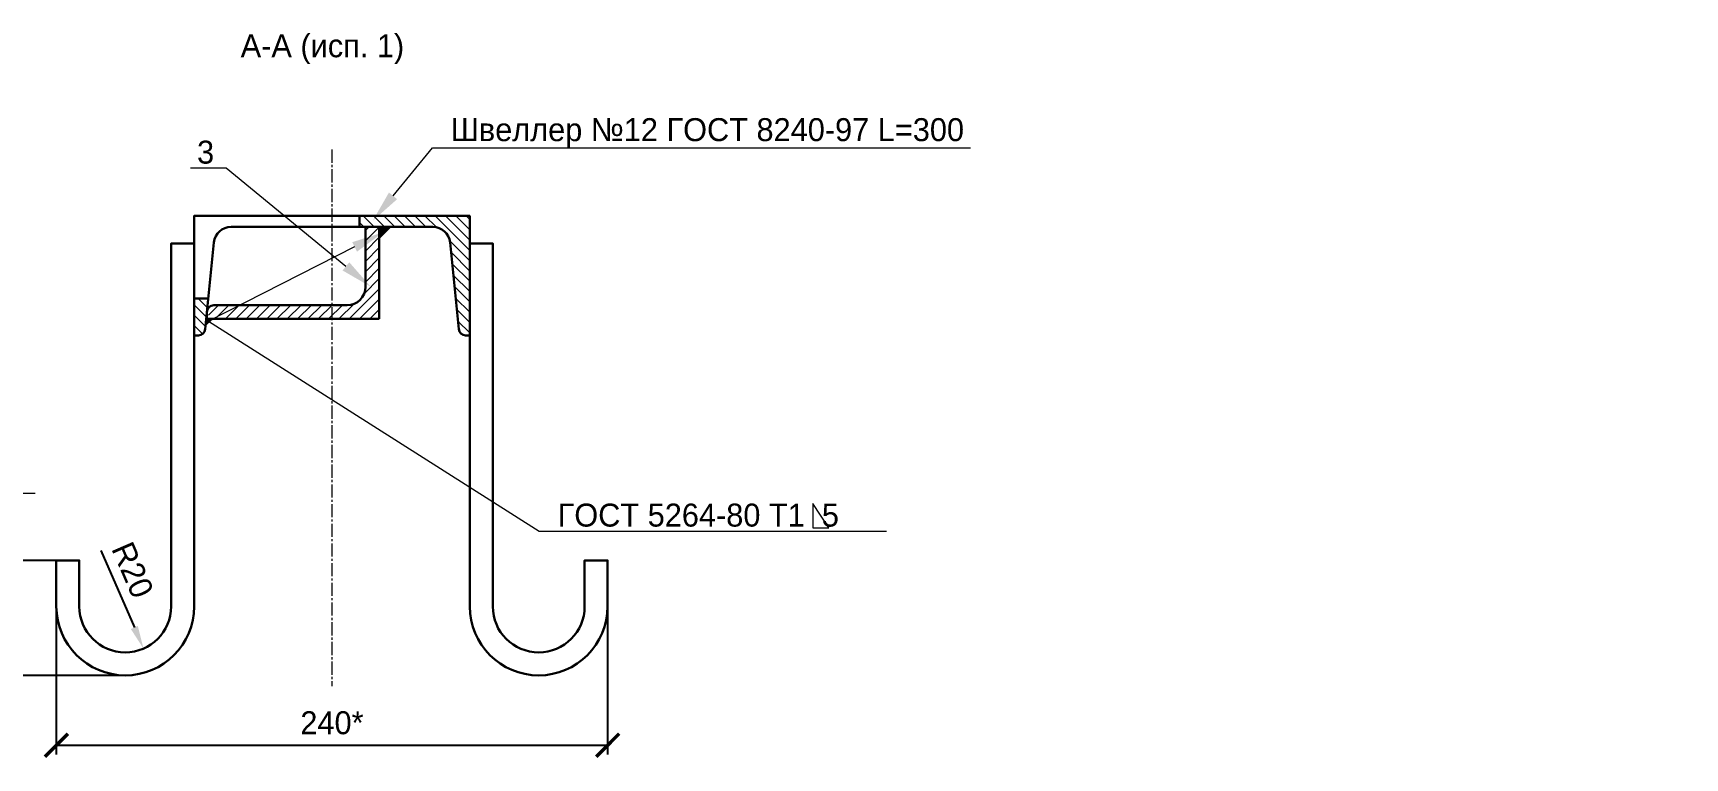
# Model space of a CAD drawing. Header units: millimetres. Extents: x 4132 to 13761, y 958 to 2510.
# Drawn here: x 6673 to 7393, y 2047 to 2362 of the extents above; entities that cross this region are included whole.
import ezdxf
from ezdxf import colors
from ezdxf.entities.mleader import LeaderData, LeaderLine
from ezdxf.math import Vec2, Vec3

# ---------------------------------------------------------------- set-up
doc = ezdxf.new("R2010")
doc.units = ezdxf.units.MM
doc.header["$LTSCALE"] = 0.3
doc.linetypes.add('CENTER2', pattern=[28.575, 19.05, -3.175, 3.175, -3.175])
doc.layers.get('0').update_dxf_attribs({"lineweight": 20})
doc.layers.add('ВСП_Сплошная_толстая', color=90, linetype='Continuous', lineweight=30)
doc.layers.add('ВСП_Сплошная_тонкая', color=7, linetype='Continuous', lineweight=20)
doc.styles.add('mpp', font='mipgost.shx')
doc.dimstyles.new('Аннотативный', dxfattribs={"dimscale": 0, "dimtxt": 2.5, "dimasz": 2.5, "dimexe": 1, "dimexo": 0, "dimgap": 1, "dimtad": 1, "dimdec": 0, "dimtxsty": 'mpp', "dimblk": 'ARCHTICK', "dimcen": 1, "dimadec": 0, "dimazin": 0, "dimtfac": 1, "dimtdec": 0, "dimtmove": 0, "dimatfit": 3, "dimfxl": 1, "dimarcsym": 0})
pattern_1 = [(135, (9e-13, 3110), (-2.245064, -2.245064), [])]

# ---------------------------------------------------------------- blocks, each defined once
blk = doc.blocks.new('_ArchTick')
at = {"color": 0, "linetype": 'ByBlock', "const_width": 0.15}
blk.add_lwpolyline([(-0.5, -0.5), (0.5, 0.5)], dxfattribs=at)
blk = doc.blocks.new('*D148')
at = {"layer": 'Defpoints', "color": 0, "transparency": 16777216}
for p in [(6683.59, 2112.7), (6923.59, 2112.7), (6923.59, 2052.27)]:
    blk.add_point(p, dxfattribs=at)
at = {"layer": 'ВСП_Сплошная_тонкая', "color": 0, "lineweight": -2, "transparency": 16777216}
for p, q in [((6683.59, 2112.7), (6683.59, 2048.27)), ((6923.59, 2112.7), (6923.59, 2048.27)), ((6683.59, 2052.27), (6923.59, 2052.27))]:
    blk.add_line(p, q, dxfattribs=at)
at = {"layer": 'ВСП_Сплошная_тонкая', "color": 0, "lineweight": -2, "transparency": 16777216, "xscale": 10, "yscale": 10, "zscale": 10, "rotation": 180}
blk.add_blockref('_ArchTick', (6683.59, 2052.27), dxfattribs=at)
at = {"layer": 'ВСП_Сплошная_тонкая', "color": 0, "lineweight": -2, "transparency": 16777216, "xscale": 10, "yscale": 10, "zscale": 10}
blk.add_blockref('_ArchTick', (6923.59, 2052.27), dxfattribs=at)
at = {"layer": 'ВСП_Сплошная_тонкая', "color": 0, "transparency": 16777216, "insert": (6803.59, 2062), "char_height": 10, "attachment_point": 5, "style": 'mpp'}
blk.add_mtext('240*', dxfattribs=at)
blk = doc.blocks.new('*D149')
at = {"layer": 'Defpoints', "color": 0, "transparency": 16777216}
for p in [(6713.59, 2112.7), (6721.54, 2094.35)]:
    blk.add_point(p, dxfattribs=at)
at = {"layer": 'ВСП_Сплошная_тонкая', "color": 0, "lineweight": -2, "transparency": 16777216}
blk.add_line((6703.02, 2137.08), (6717.56, 2103.52), dxfattribs=at)
at = {"layer": 'ВСП_Сплошная_тонкая', "color": 0, "transparency": 16777216}
blk.add_solid([(6719.09, 2104.18), (6716.03, 2102.86), (6721.54, 2094.35)], dxfattribs=at)
at = {"layer": 'ВСП_Сплошная_тонкая', "color": 0, "transparency": 16777216, "insert": (6716.78, 2128.56), "char_height": 10, "attachment_point": 5, "rotation": 293.42508, "style": 'mpp'}
blk.add_mtext('R20', dxfattribs=at)
blk = doc.blocks.new('*D150')
at = {"layer": 'Defpoints', "color": 0, "transparency": 16777216}
for p in [(6683.59, 2132.7), (6662.29, 2082.7), (6713.59, 2082.7)]:
    blk.add_point(p, dxfattribs=at)
at = {"layer": 'ВСП_Сплошная_тонкая', "color": 0, "lineweight": -2, "transparency": 16777216}
for p, q in [((6683.59, 2132.7), (6658.29, 2132.7)), ((6662.29, 2132.7), (6662.29, 2082.7)), ((6713.59, 2082.7), (6658.29, 2082.7))]:
    blk.add_line(p, q, dxfattribs=at)
at = {"layer": 'ВСП_Сплошная_тонкая', "color": 0, "lineweight": -2, "transparency": 16777216, "xscale": 10, "yscale": 10, "zscale": 10}
for p, rotation in [((6662.29, 2132.7), 90), ((6662.29, 2082.7), 270)]:
    blk.add_blockref('_ArchTick', p, dxfattribs=dict(at, rotation=rotation))
at = {"layer": 'ВСП_Сплошная_тонкая', "color": 0, "transparency": 16777216, "insert": (6653.06, 2107.7), "char_height": 10, "attachment_point": 5, "rotation": 90, "style": 'mpp'}
blk.add_mtext('50', dxfattribs=at)

msp = doc.modelspace()

# ---------------------------------------------------------------- hatches: boundary and pattern name
at = {"layer": 'ВСП_Сплошная_толстая', "lineweight": 18}
h = msp.add_hatch(dxfattribs=at)
h.set_pattern_fill('ANSI31', angle=90)
h.set_pattern_definition(pattern_1)
edge = h.paths.add_edge_path()
edge.add_line((6863.5871, 2282.6978), (6815.5871, 2282.6978))
edge.add_line((6815.5871, 2282.6978), (6815.5871, 2277.8978))
edge.add_line((6815.5871, 2277.8978), (6847.5214, 2277.8978))
edge.add_arc((6847.5214, 2270.3978), 7.5, 5.7105931, 90, ccw=False)
edge.add_line((6854.9842, 2271.144), (6858.7586, 2233.3992))
edge.add_arc((6861.7438, 2233.6978), 3, 185.7105931, 270)
edge.add_line((6861.7438, 2230.6978), (6863.5871, 2230.6978))
edge.add_line((6863.5871, 2230.6978), (6863.5871, 2282.6978))
h = msp.add_hatch(dxfattribs=at)
h.set_pattern_fill('ANSI31')
h.set_pattern_definition([(45, (0.5726, 3109.9427), (-2.245064, 2.245064), [])])
edge = h.paths.add_edge_path()
edge.add_line((6824.1598, 2277.8405), (6818.1598, 2277.8405))
edge.add_line((6818.1598, 2277.8405), (6818.1598, 2251.8408))
edge.add_arc((6810.1598, 2251.8408), 8, -90, 0, ccw=False)
edge.add_line((6810.1598, 2243.8408), (6804.1598, 2243.8408))
edge.add_line((6804.1598, 2243.8408), (6804.1598, 2237.8408))
edge.add_line((6804.1598, 2237.8408), (6824.1598, 2237.8408))
edge.add_line((6824.1598, 2237.8408), (6824.1598, 2277.8405))
edge = h.paths.add_edge_path()
edge.add_line((6804.1598, 2243.8408), (6752.1598, 2243.8408))
edge.add_arc((6752.1598, 2240.8408), 3, 90, 190.9094407)
edge.add_line((6749.214, 2240.273), (6751.1598, 2237.8408))
edge.add_line((6751.1598, 2237.8408), (6804.1598, 2237.8408))
edge.add_line((6804.1598, 2237.8408), (6804.1598, 2243.8408))
at = {"layer": 'ВСП_Сплошная_толстая'}
h = msp.add_hatch(color=7, dxfattribs=at)
h.dxf.hatch_style = 1
h.paths.add_polyline_path([(6824.1598, 2277.8978), (6824.1598, 2273.1978), (6828.8598, 2277.8978)])
at = {"layer": 'ВСП_Сплошная_толстая', "lineweight": 18}
h = msp.add_hatch(dxfattribs=at)
h.set_pattern_fill('ANSI31', angle=90)
h.set_pattern_definition(pattern_1)
edge = h.paths.add_edge_path()
edge.add_line((6749.7455, 2246.6978), (6743.5871, 2246.6978))
edge.add_line((6743.5871, 2246.6978), (6743.5871, 2230.6978))
edge.add_line((6743.5871, 2230.6978), (6745.4305, 2230.6978))
edge.add_arc((6745.4305, 2233.6978), 3, 270, 354.2894069)
edge.add_line((6748.4156, 2233.3992), (6749.7455, 2246.6978))
at = {"layer": 'ВСП_Сплошная_толстая'}
h = msp.add_hatch(color=7, dxfattribs=at)
h.dxf.hatch_style = 1
h.paths.add_polyline_path([(6748.8604, 2237.8471), (6748.5518, 2234.7613), (6750.304, 2236.2939)])
h.paths.add_polyline_path([(6748.8604, 2237.8471), (6750.304, 2236.2939), (6752.0618, 2237.8471)])

# ---------------------------------------------------------------- linework, layer by layer
at = {"layer": 'ВСП_Сплошная_толстая', "color": 7}
for p, q in [((6818.1598, 2277.8405), (6818.1598, 2251.8408)), ((6823.5871, 2277.8978), (6820.2871, 2277.8978)), ((6824.1598, 2273.1978), (6828.8598, 2277.8978)), ((6824.1598, 2237.8408), (6824.1598, 2277.8405)), ((6810.1598, 2243.8408), (6752.1598, 2243.8408)), ((6749.1598, 2240.8408), (6749.1598, 2237.8408)), ((6749.1598, 2237.8408), (6824.1598, 2237.8408))]:
    msp.add_line(p, q, dxfattribs=at)
at = {"layer": 'ВСП_Сплошная_толстая', "color": 7, "linetype": 'CENTER2', "lineweight": 20}
msp.add_lwpolyline([(6803.5871, 2311.5709), (6803.5871, 2077.9959)], dxfattribs=at)
at = {"layer": 'ВСП_Сплошная_толстая', "color": 7}
msp.add_lwpolyline([(6743.5871, 2282.6978), (6803.5871, 2282.6978), (6863.5871, 2282.6978), (6863.5871, 2230.6978), (6861.7438, 2230.6978, -0.38531359), (6858.7586, 2233.3992), (6854.9842, 2271.144, 0.38531359), (6847.5214, 2277.8978), (6803.5871, 2277.8978), (6759.6529, 2277.8978, 0.38531359), (6752.1901, 2271.144), (6748.4156, 2233.3992, -0.38531359), (6745.4305, 2230.6978), (6743.5871, 2230.6978), (6743.5871, 2282.6978), (6743.5871, 2230.6978)], format="xyb", dxfattribs=at)
for points in [[(6815.5871, 2277.8978), (6815.5871, 2282.6978)], [(6743.5871, 2246.6978), (6749.7455, 2246.6978)]]:
    msp.add_lwpolyline(points, dxfattribs=at)
for points in [[(6693.5871, 2112.6978), (6693.5871, 2132.6978), (6683.5871, 2132.6978), (6683.5871, 2112.6978, 1), (6743.5871, 2112.6978), (6743.5871, 2270.6978), (6733.5871, 2270.6978), (6733.5871, 2112.6978, -1)], [(6913.5871, 2112.6978), (6913.5871, 2132.6978), (6923.5871, 2132.6978), (6923.5871, 2112.6978, -1), (6863.5871, 2112.6978), (6863.5871, 2270.6978), (6873.5871, 2270.6978), (6873.5871, 2112.6978, 1)]]:
    msp.add_lwpolyline(points, format="xyb", close=True, dxfattribs=at)
for centre, radius, start, end in [((6810.1598, 2251.8408), 8, 270, 0), ((6752.1598, 2240.8408), 3, 90, 180)]:
    msp.add_arc(centre, radius, start, end, dxfattribs=at)
at = {"layer": 'ВСП_Сплошная_тонкая', "color": 7}
msp.add_lwpolyline([(7012.9256, 2157.4546), (7012.9256, 2146.8616), (7019.9256, 2146.8616), (7012.9256, 2157.4546)], dxfattribs=at)

# ---------------------------------------------------------------- texts
at = {"layer": 'ВСП_Сплошная_тонкая', "color": 7, "insert": (6760.1333, 2361.7511), "char_height": 10, "width": 99.666056, "attachment_point": 1, "style": 'mpp'}
msp.add_mtext(' А-А (исп. 1)', dxfattribs=at)

# ---------------------------------------------------------------- dimensions: what is measured, and where the dimension line sits
at = {"layer": 'ВСП_Сплошная_тонкая', "color": 7}
dim = msp.add_linear_dim(base=(6662.2889, 2082.6978), p1=(6683.5871, 2132.6978), p2=(6713.5871, 2082.6978), angle=90, dimstyle='Аннотативный', dxfattribs=at)
dim.commit()
dim.dimension.update_dxf_attribs({"geometry": '*D150', "text_midpoint": (6653.0558, 2107.6978)})
dim = msp.add_radius_dim(center=(6713.5871, 2112.6978), mpoint=(6721.5381, 2094.3461), dimstyle='Аннотативный', override={"dimsah": 1}, dxfattribs=at)
dim.commit()
dim.dimension.update_dxf_attribs({"geometry": '*D149', "text_midpoint": (6708.3054, 2124.8885), "dimtype": 164})
dim = msp.add_linear_dim(base=(6923.5871, 2052.274), p1=(6683.5871, 2112.6978), p2=(6923.5871, 2112.6978), text='<>*', dimstyle='Аннотативный', dxfattribs=at)
dim.commit()
dim.dimension.update_dxf_attribs({"geometry": '*D148', "text_midpoint": (6803.5871, 2061.9995)})

# ---------------------------------------------------------------- leaders
ml = msp.add_multileader_mtext('Standard', dxfattribs=at)
ml.set_content('Швеллер №12 ГОСТ 8240-97 L=300', color=7, style='mpp')
ml.set_leader_properties(color=256, linetype='ByLayer', lineweight=13)
ml.build(insert=Vec2(0, 0))
ml.multileader.update_dxf_attribs({"has_dogleg": 0, "text_left_attachment_type": 6, "text_right_attachment_type": 6, "dogleg_length": 0.36, "arrow_head_size": 14, "scale": 4})
ctx = ml.context
ctx.base_point, ctx.scale, ctx.char_height, ctx.arrow_head_size, ctx.landing_gap_size, ctx.plane_origin = Vec3(6847.286, 2312.3745), 4, 10, 14, 8, Vec3(6821.3342, 2275.4478)
ctx.left_attachment, ctx.right_attachment = 6, 6
notes = []
notes.append((ctx, [(1, (1, 1, 0), (6845.846, 2312.3745), (1, 0), 1.44, [(0, [(6821.3342, 2280.5762)], 0, [])])]))
ctx.mtext.insert, ctx.mtext.width, ctx.mtext.flow_direction = Vec3(6855.286, 2325.2316), 201.434647, 5
ml = msp.add_multileader_mtext('Standard', dxfattribs=at)
ml.set_content('3', color=7, style='mpp')
ml.set_leader_properties(color=256, linetype='ByLayer', lineweight=13)
ml.build(insert=Vec2(0, 0))
ml.multileader.update_dxf_attribs({"has_dogleg": 0, "text_left_attachment_type": 6, "text_right_attachment_type": 6, "dogleg_length": 0.36, "arrow_head_size": 14, "scale": 4})
ctx = ml.context
ctx.base_point, ctx.scale, ctx.char_height, ctx.arrow_head_size, ctx.landing_gap_size, ctx.plane_origin = Vec3(6736.8509, 2303.4493), 4, 10, 14, 8, Vec3(6819.1839, 2251.8343)
ctx.left_attachment, ctx.right_attachment = 6, 6
notes.append((ctx, [(0, (1, 1, 0), (6759.0204, 2303.4493), (-1, 0), 1.44, [(0, [(6820.4844, 2251.8343)], 0, [])])]))
ctx.mtext.insert, ctx.mtext.width, ctx.mtext.flow_direction = Vec3(6744.8509, 2315.4493), 4.829515, 5
ml = msp.add_multileader_mtext('Standard', dxfattribs=at)
ml.set_content('ГОСТ 5264-80 Т1  5       ', color=7, style='mpp')
ml.set_leader_properties(color=256, linetype='ByLayer', lineweight=13)
ml.build(insert=Vec2(0, 0))
ml.multileader.update_dxf_attribs({"has_dogleg": 0, "text_left_attachment_type": 6, "text_right_attachment_type": 6, "dogleg_length": 0.36, "arrow_head_size": 14, "scale": 4})
ctx = ml.context
ctx.base_point, ctx.scale, ctx.char_height, ctx.arrow_head_size, ctx.landing_gap_size, ctx.plane_origin = Vec3(6523.2585, 2161.9416), 4, 10, 14, 8, Vec3(6455.3566, 2275.4478)
ctx.left_attachment, ctx.right_attachment = 6, 6
notes.append((ctx, [(1, (1, 1, 0), (6521.8185, 2161.9416), (1, 0), 1.44, [(1, [(6455.3566, 2275.4478), (6379.2791, 2236.836)], 0, [])])]))
ctx.mtext.insert, ctx.mtext.width, ctx.mtext.flow_direction = Vec3(6531.2585, 2173.9416), 118.838923, 5
ml = msp.add_multileader_mtext('Standard', dxfattribs=at)
ml.set_content('ГОСТ 5264-80 Т1  5       ', color=7, style='mpp')
ml.set_leader_properties(color=256, linetype='ByLayer', lineweight=13)
ml.build(insert=Vec2(0, 0))
ml.multileader.update_dxf_attribs({"has_dogleg": 0, "text_left_attachment_type": 6, "text_right_attachment_type": 6, "dogleg_length": 0.36, "arrow_head_size": 14, "scale": 4})
ctx = ml.context
ctx.base_point, ctx.scale, ctx.char_height, ctx.arrow_head_size, ctx.landing_gap_size, ctx.plane_origin = Vec3(6893.839, 2145.4546), 4, 10, 14, 8, Vec3(6825.9371, 2258.9608)
ctx.left_attachment, ctx.right_attachment = 6, 6
notes.append((ctx, [(1, (1, 1, 0), (6892.399, 2145.4546), (1, 0), 1.44, [(1, [(6825.9371, 2275.5478), (6749.8887, 2236.8622)], 0, [])])]))
ctx.mtext.insert, ctx.mtext.width, ctx.mtext.flow_direction = Vec3(6901.839, 2157.4546), 118.838923, 5
for ctx, leaders in notes:
    for number, flags, end, landing, length, lines in leaders:
        leader = LeaderData()
        leader.index, (leader.has_last_leader_line, leader.has_dogleg_vector, leader.attachment_direction) = number, flags
        leader.last_leader_point, leader.dogleg_vector, leader.dogleg_length = Vec3(end), Vec3(landing), length
        for number, points, colour, breaks in lines:
            line = LeaderLine()
            line.index, line.vertices, line.color, line.breaks = number, Vec3.list(points), colors.encode_raw_color(colour), breaks
            leader.lines.append(line)
        ctx.leaders.append(leader)

doc.saveas('drawing.dxf')
